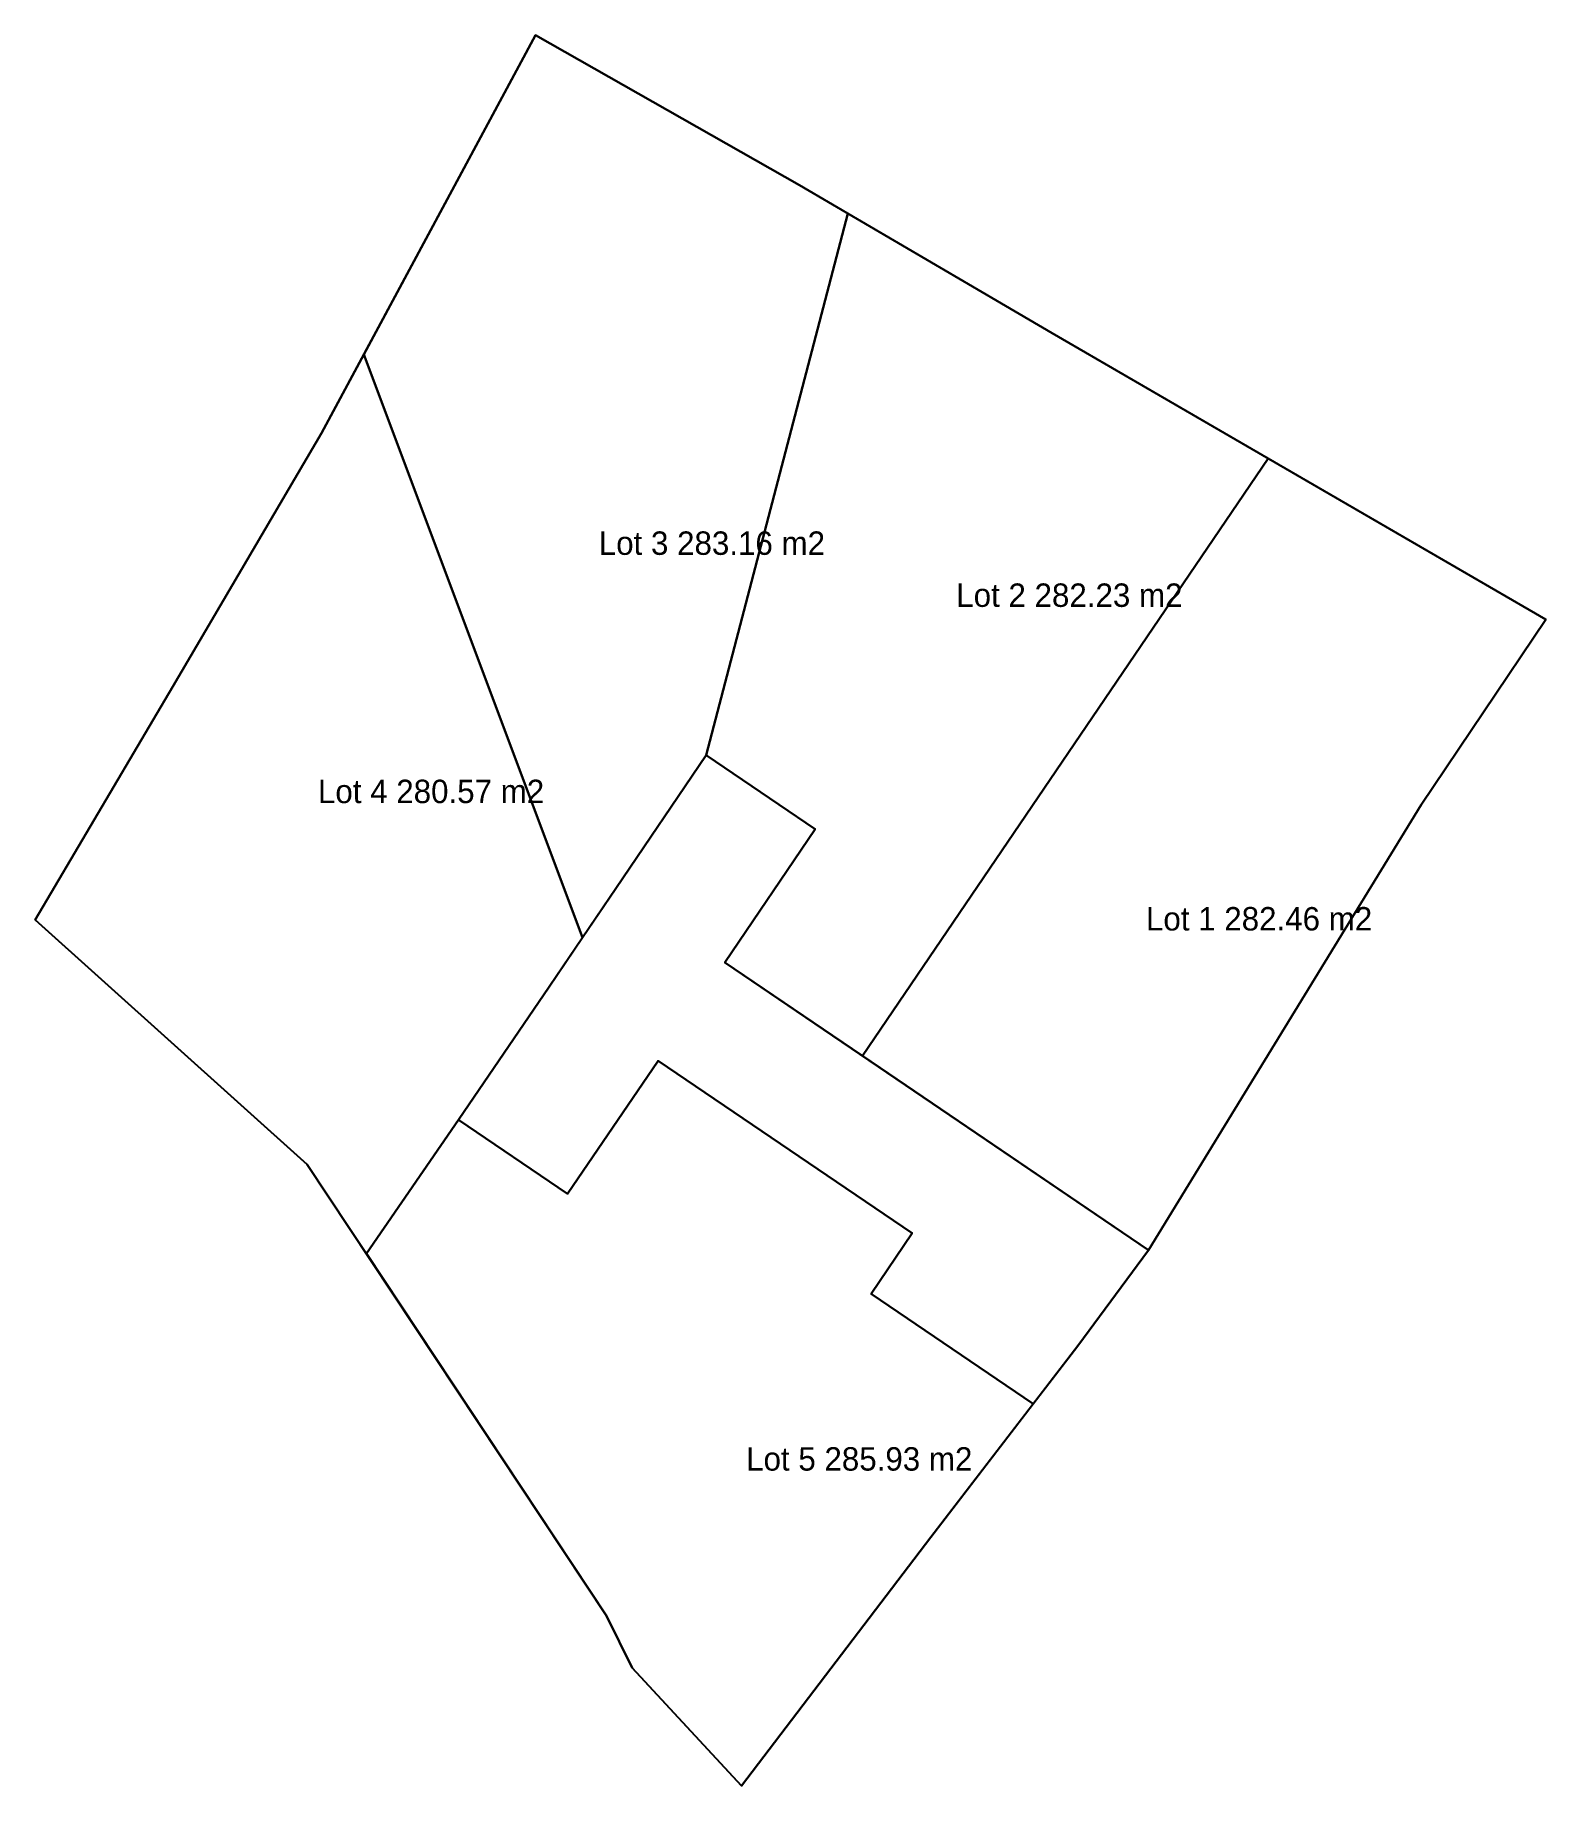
# Model space of a CAD drawing. Header units: metres. Extents: x 16.1 to 67.7, y -75.7 to -15.9.
import ezdxf

# ---------------------------------------------------------------- set-up
doc = ezdxf.new("R2010")
doc.units = ezdxf.units.M
for name, color, linetype in [('LABELS', 7, 'Continuous'), ('LOTS', 7, 'Continuous'), ('PARCEL', 7, 'Continuous'), ('ROAD', 7, 'Continuous')]:
    doc.layers.add(name, color=color, linetype=linetype)

msp = doc.modelspace()

# ---------------------------------------------------------------- linework, layer by layer
at = {"layer": 'LOTS'}
for points in [[(39.013, -40.501), (43.848, -21.986), (42.199, -21.021), (33.176, -15.885), (27.31, -26.801), (34.78, -46.732), (34.782, -46.731), (35.922, -45.051), (39.013, -40.501)], [(42.735, -43.029), (39.645, -47.579), (44.354, -50.777), (58.222, -30.358), (50.833, -26.074), (43.848, -21.986), (39.013, -40.501), (42.735, -43.029)], [(20.782, -38.147), (16.072, -46.123), (25.379, -54.481), (27.401, -57.532), (30.551, -52.96), (33.641, -48.41), (34.78, -46.732), (27.31, -26.801), (25.865, -29.491), (20.782, -38.147)], [(54.122, -57.411), (54.122, -57.411), (63.444, -42.199), (67.712, -35.86), (58.222, -30.358), (44.354, -50.777), (54.122, -57.411)], [(35.605, -69.91), (36.48, -71.689), (40.218, -75.726), (46.684, -67.226), (50.188, -62.671), (44.645, -58.906), (46.05, -56.838), (37.364, -50.939), (34.273, -55.488), (30.551, -52.96), (30.551, -52.96), (27.401, -57.532), (35.605, -69.91)]]:
    msp.add_lwpolyline(points, dxfattribs=at)
at = {"layer": 'PARCEL'}
msp.add_lwpolyline([(33.176, -15.885), (42.199, -21.021), (50.833, -26.074), (67.712, -35.86), (63.444, -42.199), (54.122, -57.411), (51.715, -60.685), (46.684, -67.226), (40.218, -75.726), (36.48, -71.689), (35.605, -69.91), (25.379, -54.481), (16.072, -46.123), (20.782, -38.147), (25.865, -29.491), (33.176, -15.885)], dxfattribs=at)
at = {"layer": 'ROAD'}
msp.add_lwpolyline([(50.188, -62.671), (51.715, -60.685), (54.122, -57.411), (39.645, -47.579), (42.735, -43.029), (39.013, -40.501), (35.922, -45.051), (33.641, -48.41), (30.551, -52.96), (34.273, -55.488), (37.364, -50.939), (46.05, -56.838), (44.645, -58.906), (50.188, -62.671)], dxfattribs=at)

# ---------------------------------------------------------------- texts
at = {"layer": 'LABELS'}
for s, p in [('Lot 3 283.16 m2', (35.34, -33.651)), ('Lot 2 282.23 m2', (47.557, -35.429)), ('Lot 4 280.57 m2', (25.742, -42.135)), ('Lot 1 282.46 m2', (54.041, -46.488)), ('Lot 5 285.93 m2', (40.376, -64.948))]:
    msp.add_text(s, height=0.8, dxfattribs=at).set_placement(p)

doc.saveas('drawing.dxf')
